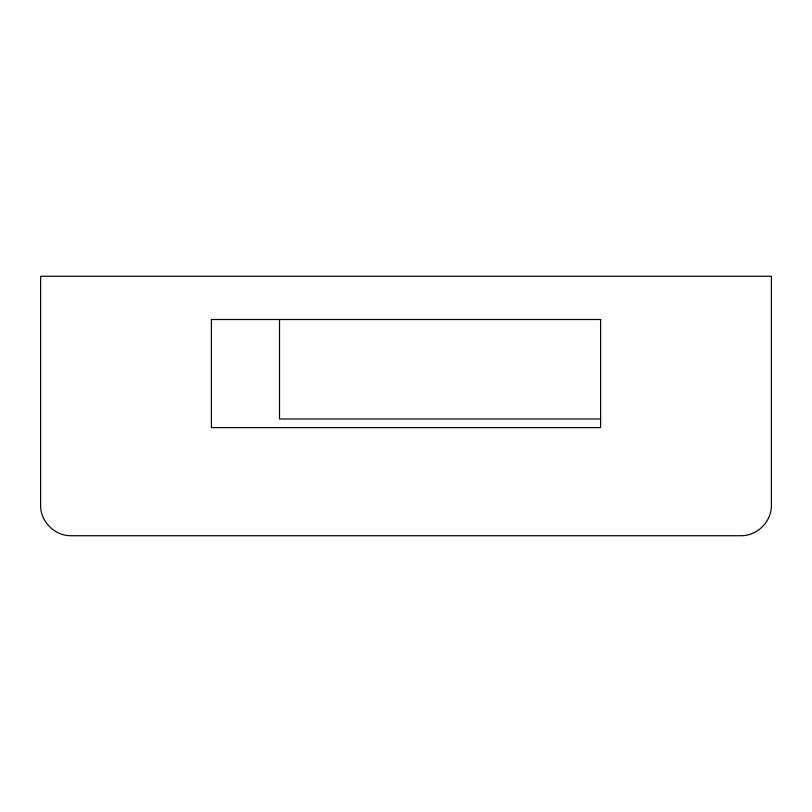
<?xml version="1.0" encoding="UTF-8"?>
<svg xmlns="http://www.w3.org/2000/svg" width="812" height="812" viewBox="0 0 812 812"><rect width="100%" height="100%" fill="white"/><g stroke="black" fill="none" stroke-linecap="round" stroke-linejoin="round"><path stroke-width="1.22" d="M600.738 319.512L211.404 319.512L211.404 427.619L600.596 427.619L600.596 319.512M600.738 418.972L279.511 418.972L279.511 319.512M771.4 505.46C771.501 521.659 757.332 535.829 741.133 535.727L70.867 535.727C54.668 535.829 40.498 521.659 40.6 505.46L40.6 276.273L771.4 276.273L771.4 505.46"/></g></svg>
